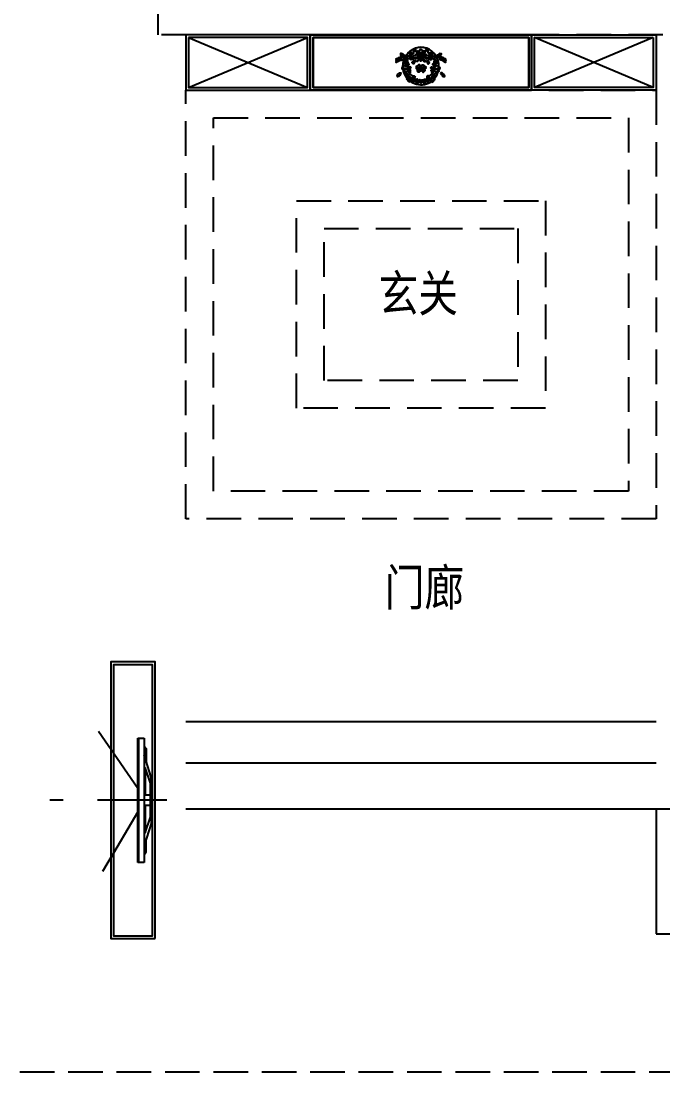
# Model space of a CAD drawing. Extents: x 9028 to 51035, y 9955 to 39655.
# Drawn here: x 19421 to 24062, y 16541 to 24141 of the extents above; entities that cross this region are included whole.
import ezdxf

# ---------------------------------------------------------------- set-up
doc = ezdxf.new("R2010")
doc.units = 0
doc.header["$LTSCALE"] = 1000
doc.header["$MEASUREMENT"] = 0
doc.set_wipeout_variables(frame=1)
for name, pattern in [('DASH', [0.35, 0.25, -0.1]), ('DASHED', [0.75, 0.5, -0.25]), ('HIDDEN', [0.375, 0.25, -0.125])]:
    doc.linetypes.add(name, pattern=pattern)
for name, color, linetype in [('AE-FURN-MOVE', 165, 'Continuous'), ('PUB_TEXT', 7, 'Continuous'), ('WALL', 9, 'Continuous')]:
    doc.layers.add(name, color=color, linetype=linetype)
doc.layers.add('辅助线', color=8, linetype='DASH', plot=False)
doc.styles.add('黑体', font='simhei.ttf', dxfattribs={"width": 0.8})

# ---------------------------------------------------------------- blocks, each defined once
blk = doc.blocks.new('*U78')
at = {"color": 250}
blk.add_wipeout([(-1000, 531.1), (1000, 531.1), (1000, 209.3), (-1000, 209.3)], dxfattribs=at)
blk.add_lwpolyline([(1000, 531.1), (-1000, 531.1), (-1000, 209.3), (1000, 209.3)], close=True)
blk.add_wipeout([(-449.9, 404.8), (450.1, 404.8), (450.1, 450.9), (391.5, 451.1), (374.5, 465.8), (283.4, 465.8), (167.8, 500), (-168, 500), (-279.8, 465.7), (-374.6, 465.7), (-391.6, 450.9), (-449.9, 450.9)], dxfattribs=at)
at = {"color": 8, "linetype": 'DASHED'}
for p, q in [((0, 614.1), (0, -230.8)), ((-84.8, 404.8), (-585.6, 57.8)), ((84.8, 404.8), (683.1, 49))]:
    blk.add_line(p, q, dxfattribs=at)
at = {"ltscale": 120}
for p, q in [((-391.6, 450.9), (-374.6, 465.7)), ((-374.6, 465.7), (-279.8, 465.7)), ((-167.9, 500), (-327.9, 451)), ((-0.1, 500), (-167.9, 500)), ((-0.1, 500), (167.8, 500)), ((167.8, 500), (327.8, 451)), ((374.5, 465.8), (283.4, 465.8)), ((391.5, 451.1), (374.5, 465.8)), ((-449.9, 404.8), (-449.9, 450.9)), ((-449.9, 450.9), (450.1, 450.9)), ((450.1, 404.8), (-449.9, 404.8)), ((450.1, 450.9), (450.1, 404.8))]:
    blk.add_line(p, q, dxfattribs=at)
at = {"color": 8}
for points in [[(-233.2, 511.1), (-980, 511.1), (-980, 229.3), (980, 229.3), (980, 511.1), (-233.2, 511.1)], [(-235.5, 457.3), (-38.9, 457.3), (-38.9, 495.1), (38.8, 495.1), (38.8, 457.4), (235.5, 457.4), (122.3, 495.1), (-122.5, 495.1), (-235.5, 457.3)], [(-449.9, 408.8), (450.1, 408.9)]]:
    blk.add_lwpolyline(points, dxfattribs=at)
blk = doc.blocks.new('云学贝教学QQ52666049海龙工具_盆栽')
at = {"color": 8}
for points, elevation in [([(-146.9, 59.9), (-147.2, 63.5), (-145.5, 69.4), (-142.7, 73.7), (-139.6, 77.4), (-139.3, 76.1), (-142, 70.6), (-142.9, 65.7)], 5600), ([(-128.3, 83.4), (-130.1, 77.5), (-132.3, 71.9), (-134.5, 66.3), (-137.8, 62.1), (-140, 59.5), (-141.5, 56.5)], 5600), ([(-128.3, 83.4), (-132.3, 80.8), (-136.3, 74.8), (-139.2, 65.6), (-141.3, 61.7)], 5600), ([(-141, 70.9), (-138.6, 75.7), (-135.1, 79.1), (-132.8, 80.4)], 5600), ([(-131.5, 73.7), (-127.4, 76), (-124.9, 77.1), (-124.1, 76.2), (-126, 75), (-128.2, 72.9), (-130.4, 71.5), (-123.1, 76.2), (-119.5, 76.9), (-117.9, 76.1), (-123.2, 72.5), (-129.2, 68.3), (-132.4, 66.9)], 5600), ([(-129.5, 79.4), (-127.3, 79.2), (-127.7, 78.3), (-130.2, 77)], 5600), ([(137.5, 86.9), (134.4, 89.1), (130.5, 87.2), (124.3, 79.9), (120.7, 71), (120.7, 65.2), (128.4, 64.1), (132.3, 64.9)], 8000), ([(137.5, 86.9), (142.1, 90), (145.8, 88.8), (145.8, 82.7), (141.2, 73.5), (132.3, 64.9)], 8000), ([(-164.5, 47.5), (-173.6, 49.6), (-177.2, 50.5), (-181.4, 49.2), (-178.8, 51.2), (-172.3, 51.1), (-166.1, 52.5), (-161.5, 51.7), (-159.4, 51.1)], 5600), ([(-151.9, 42.4), (-155.2, 40.7), (-158.7, 36.3), (-162.6, 34.6), (-169.4, 29.9), (-175.4, 27.1), (-179.5, 25.1), (-181.2, 26.4), (-181.2, 26.4), (-174.9, 27.4), (-171, 31.2), (-166.5, 35.7), (-161.6, 39.5), (-158.7, 42.3), (-157.5, 44.8)], 5600), ([(-155.7, 48), (-167.4, 46.8), (-177.3, 42.8), (-180.8, 39.6), (-180.9, 37.9), (-180, 37), (-178.8, 38.5), (-177.5, 39.8), (-173.6, 42.1), (-166.3, 44.1)], 5600), ([(-171, 31.2), (-176.4, 29.1), (-179.3, 28.4), (-180.7, 28.6), (-177.9, 31.9), (-172.5, 35.9), (-166.7, 40.2), (-162, 43.3), (-158.8, 44.5)], 5600), ([(-162, 43.3), (-168.1, 42.2), (-175.1, 37.9), (-179.3, 34.1), (-180, 34), (-179.2, 36.1), (-176.9, 39), (-172.2, 41.9), (-166.3, 44.1), (-159.8, 45.5), (-155.3, 45.9)], 5600), ([(-159.8, 48.7), (-166, 50.3), (-172.1, 51.1)], 5600), ([(-168.3, 52.9), (-165.4, 55.2), (-164.2, 56.4), (-162.7, 59.2), (-160.8, 60.1), (-157.2, 59.5), (-156.5, 59.1)], 5600), ([(-160, 53.2), (-163, 54.5), (-165.5, 54.7)], 5600), ([(-159.8, 53.2), (-160.4, 49.6), (-158.7, 50.8), (-156.6, 49.7), (-155.1, 48.6), (-154, 49.2)], 5600), ([(-155.7, 60.7), (-156.1, 55.3), (-157.9, 53.9), (-159.8, 52.7)], 5600), ([(-153.2, 49.5), (-156, 51.8), (-159.1, 52.6)], 5600), ([(-150.6, 51.1), (-153.6, 49.6), (-154.9, 46.4), (-155.2, 45.2), (-156, 44.6), (-152.7, 43.7), (-151.1, 41.5), (-149.1, 41.4), (-144.7, 42.3), (-142.1, 42.9), (-140.4, 45.3), (-139.8, 46.2), (-139, 49.3), (-138.6, 51.3), (-138.6, 54.3), (-139.4, 55.6)], 5600), ([(-155.9, 61.2), (-154.1, 61.4), (-150, 60.5), (-146.9, 59.9)], 5600), ([(-155.5, 56.4), (-153.7, 53.4), (-151.2, 52)], 5600), ([(-143.9, 45.2), (-145.8, 46), (-147.7, 48.1), (-148.4, 47), (-150.3, 47.6), (-150.9, 47.9), (-152.4, 46.4), (-152.8, 46), (-153.4, 45.3)], 5600), ([(-145.5, 43.2), (-148.8, 44.6), (-150.6, 44.1), (-152.5, 44.5)], 5600), ([(-145.9, 55.5), (-146.9, 58.2), (-150.1, 60)], 5600), ([(-139, 56.6), (-140.5, 57.6), (-142.6, 55.5), (-144.1, 55.9), (-146.1, 53.1), (-148.5, 51.7), (-150, 50.7), (-147, 50.2), (-145.1, 49.9), (-142.6, 50), (-140.9, 49.9), (-140.5, 50.8)], 5600), ([(-143, 46.1), (-142.7, 48), (-144.7, 48.1)], 5600), ([(-136.5, 75.3), (-140.8, 67.8), (-141.4, 64), (-141.9, 59.6), (-142.2, 56.9)], 5600), ([(-132.5, 66.7), (-129, 66.8), (-128.3, 64.7), (-130.7, 62.4), (-134.7, 61.1), (-136.8, 58.9), (-138, 57.6), (-139, 56.3), (-140.1, 55.8)], 5600), ([(-153.2, -70.2), (-159.6, -77.6), (-169.2, -80.6), (-172.3, -77.9), (-169.8, -76.7), (-173, -74.3), (-169.5, -67.9), (-167.8, -61.2), (-160.7, -56), (-154.6, -50.5), (-145.8, -50.9), (-145.3, -53.1), (-145.3, -53.1), (-145.3, -53.1), (-143.9, -56.3)], 8000), ([(-143.9, -56.3), (-143.9, -56.3), (-147.6, -59.2), (-152.1, -64.9), (-153.2, -70.2)], 8000)]:
    blk.add_lwpolyline(points, dxfattribs=dict(at, elevation=elevation))
at = {"color": 8, "elevation": 8000}
for points in [[(124, 68.3, 0.362489), (141.6, 78.1, 0.120411), (143.8, 86.2)], [(166.5, 48.3, -0.504313), (148, 41.2, -0.338411), (137.3, 44.1, -0.559999), (141.8, 55.5)], [(-147.4, -54.5, 0.168593), (-154.6, -65.2, -0.405058), (-169, -73.4)]]:
    blk.add_lwpolyline(points, format="xyb", dxfattribs=at)
at = {"color": 8}
for centre, radius, start, end in [((-87.9, 79.1), 9.23, 310.07175, 28.1433), ((-72.5, 87.4), 8.25, 124.72383, 208.25754), ((-72.7, 87.5), 7.96, 53.83813, 124.04848), ((-61.7, 102.6), 10.8, 233.57739, 292.87062), ((-62.1, 102.9), 11.2, 294.30872, 10.13759), ((-41, 106.7), 10.2, 110.09511, 190.18906), ((-41.4, 106.5), 10.2, 26.70281, 107.97021), ((-21.7, 116.4), 11.8, 206.59966, 281.47463), ((-22.3, 117), 12.5, 283.85001, 336.83482), ((-2.3, 108.4), 9.28, 94.44829, 156.77622), ((-2.6, 106.1), 11.6, 28.04407, 92.02431), ((24.3, 120.3), 18.8, 207.90401, 257.29837), ((23.5, 119.8), 18.1, 259.19953, 308.06662), ((41.9, 96.2), 11.8, 66.11063, 127.77752), ((42.4, 97.9), 10, 349.83483, 64.67883), ((64.8, 93.9), 12.7, 169.97233, 235.40369), ((64.4, 93.6), 12.3, 236.09057, 291.19864), ((72.7, 72.2), 10.7, 51.61327, 111.09656), ((73, 72.6), 10.2, 328.27045, 51.53779), ((143.3, 79.1), 9.71, 126.60137, 200.34921), ((-104.7, 27.1), 12.4, 156.12973, 194.84659), ((-86, 33.5), 32.2, 197.35174, 228.76091), ((-108, 28.7), 8.73, 102.43704, 157.23576), ((-112.6, 50.1), 13.1, 282.36133, 326.30744), ((-91.8, 61.3), 10.1, 134.83496, 207.61824), ((-112.7, 50.4), 13.4, 325.23794, 27.3794), ((-93.4, 62.9), 7.95, 71.28985, 135.00431), ((-87.9, 79), 9.16, 251.18228, 310.03764), ((91.6, 61.1), 11.7, 148.40864, 225.39843), ((90.9, 60.3), 10.6, 225.22447, 292.36833), ((116.4, 9.8), 26.1, 128.25144, 182.64269), ((126.9, 9.3), 36.6, 181.14737, 198.23751), ((97.6, 44), 7, 25.97319, 111.9833), ((92, 40.9), 13.4, 307.79276, 27.44024), ((142.7, 47.5), 8.26, 310.00379, 48.2432), ((155.9, 46.2), 10.8, 11.30966, 135.79563), ((151.6, 57.6), 5.34, 239.54803, 320.86779), ((-162.6, -69.3), 3.48, 190.59482, 270.14), ((-167.3, -77.4), 9.42, 38.36736, 81.92375), ((101.5, -39.5), 25.9, 163.36695, 189.89591), ((111.2, -38.5), 35.7, 188.84612, 211.34625), ((94.9, -37.1), 18.9, 117.33393, 164.53266), ((80.4, -9.1), 12.6, 297.2567, 356.17931), ((74, -8.2), 19.1, 354.61756, 18.38496)]:
    blk.add_arc(centre, radius, start, end, dxfattribs=at)
at = {"extrusion": (0, 0, -1)}
for start_param, end_param in [(4.677441, 8.536116), (2.546293, 4.369155)]:
    blk.add_ellipse((-2.2, -1.9), major_axis=(0, 135.5), ratio=0.95394, start_param=start_param, end_param=end_param, dxfattribs=at)
at = {"color": 8}
for centre, major_axis, start_param, end_param in [((0.6, 86.8), (0, 6.01), 0.338538, 2.803054), ((4.8, 90), (0, 6.9), 4.517874, 7.492233), ((1.9, 90.6), (0, 10.1), 2.803054, 4.517874), ((4.8, 70.5), (0, 6.9), 4.517874, 7.492233), ((14.5, 79.5), (0, 6.01), 0.338538, 2.803054), ((18.8, 82.7), (0, 6.9), 4.517874, 7.492233), ((15.8, 83.3), (0, 10.1), 2.803054, 4.517874), ((19.2, 94.1), (0, 6.01), 0.338538, 2.803054), ((23.5, 97.3), (0, 6.9), 4.517874, 7.492233), ((20.5, 97.9), (0, 10.1), 2.803054, 4.517874), ((33.5, 73), (0, 8.61), 4.373375, 7.944442), ((72.4, 70.5), (0, 6.9), 4.517874, 7.492233), ((-115.8, -5.2), (0, 8.61), 4.373375, 7.944442), ((-106.5, 28.2), (0, 6.01), 0.338538, 2.803054), ((-98.1, 8.2), (0, 12.2), -1.10274, 1.10274), ((-98.2, 14), (0, 10.8), 1.603379, 3.630768), ((-102.3, 31.4), (0, 6.9), 4.517874, 7.492233), ((-105.3, 32.1), (0, 10.1), 2.803054, 4.517874), ((-100, -1.7), (0, 12.9), -0.739046, 0.517872), ((-92.6, 6.1), (0, 1.87), 2.666954, 5.830023), ((-91.2, 10.2), (0, 4.98), 3.354917, 5.486597), ((-25.4, -12.5), (0, 11.7), -0.25255, 3.303238), ((-18.5, 62.4), (0, 12.2), -1.10274, 1.10274), ((-18.6, 68.2), (0, 10.8), 1.603379, 3.630768), ((-20.4, 52.5), (0, 12.9), -0.739046, 0.517872), ((-14.4, -0.4), (0, 8.61), 4.373375, 7.944442), ((-12.9, 60.4), (0, 1.87), 2.666954, 5.830023), ((-11.5, 64.4), (0, 4.98), 3.354917, 5.486597), ((0, -9.1), (0, 9.14), 2.830269, 7.151446), ((0.6, 67.3), (0, 6.01), 0.338538, 2.803054), ((1.9, 71.1), (0, 10.1), 2.803054, 4.517874), ((22.5, 60.9), (0, 11.7), -0.25255, 3.303238), ((27.9, 40.2), (0, 9.83), 0.39086, 4.681834), ((44.5, 45.9), (0, 9.69), 2.235884, 6.208448), ((47.9, 64.3), (0, 9.14), 2.830269, 7.151446), ((68.1, 67.3), (0, 6.01), 0.338538, 2.803054), ((68.1, 50.2), (0, 6.01), 0.338538, 2.803054), ((69.4, 71.1), (0, 10.1), 2.803054, 4.517874), ((72.4, 53.4), (0, 6.9), 4.517874, 7.492233), ((69.4, 54), (0, 10.1), 2.803054, 4.517874), ((-126.8, -17.3), (0, 11.7), -0.25255, 3.303238), ((-121.4, -38), (0, 9.83), 0.39086, 4.681834), ((-104.8, -32.3), (0, 9.69), 2.235884, 6.208448), ((-98.9, -50.3), (0, 9.42), 1.421813, 2.26748), ((-101.4, -14), (0, 9.14), 2.830269, 7.151446), ((-98.2, -50.4), (0, 10.1), 0.608579, 1.421813), ((-102, -53), (0, 5.23), 2.26748, 3.332407), ((-100.1, -63.2), (0, 5.19), -0.878806, 0.190815), ((-92.3, -68.8), (0, 4.76), 0.968358, 2.319903), ((-100, -63.2), (0, 5.13), 4.10995, 5.404379), ((-92.5, -69), (0, 4.39), 2.319903, 3.788354), ((-87.1, -76.5), (0, 5), -0.710342, 0.646761), ((-83.3, -18.1), (0, 6.01), 0.338538, 2.803054), ((-79, -14.9), (0, 6.9), 4.517874, 7.492233), ((-82, -14.3), (0, 10.1), 2.803054, 4.517874), ((-87.2, -76.6), (0, 5.12), 3.692539, 5.572843), ((-20, -33.2), (0, 9.83), 0.39086, 4.681834), ((-3.4, -27.5), (0, 9.69), 2.235884, 6.208448), ((13.2, -19.5), (0, 6.01), 0.338538, 2.803054), ((17.5, -16.3), (0, 6.9), 4.517874, 7.492233), ((14.5, -15.7), (0, 10.1), 2.803054, 4.517874), ((47.2, -81.6), (0, 6.01), 0.338538, 2.803054), ((51.4, -78.3), (0, 6.9), 4.517874, 7.492233), ((69.3, -78.9), (0, 11.7), -0.25255, 3.303238), ((80.3, -66.7), (0, 8.61), 4.373375, 7.944442), ((94.7, -75.5), (0, 9.14), 2.830269, 7.151446), ((-82.6, -84.5), (0, 4.17), 0.550946, 2.767302), ((-82.5, -84.4), (0, 4.28), 2.767302, 4.072465), ((-76, -89.5), (0, 4.27), -0.374929, 0.930873), ((-71.5, -96.6), (0, 4.29), 0.581428, 2.733857), ((-76, -89.5), (0, 4.22), 3.72302, 5.908256), ((-71.5, -96.6), (0, 4.22), 2.733857, 4.135543), ((-64.3, -101.6), (0, 4.85), -0.297722, 0.99395), ((-64.3, -101.5), (0, 4.79), 4.235778, 5.985464), ((-56.1, -105.9), (0, 4.78), 1.094185, 2.845949), ((-55.9, -105), (0, 5.72), 2.845949, 3.916468), ((-48.1, -113.4), (0, 5.92), -0.274971, 0.774875), ((-48.2, -113.8), (0, 6.41), -1.291247, -0.274971), ((-38, -110.7), (0, 4.79), 1.850345, 3.045523), ((-38, -110.7), (0, 4.86), 3.045523, 3.93337), ((-32, -105.9), (0, 6.01), 0.338538, 2.803054), ((-29.7, -119.2), (0, 7.27), 0.073768, 0.791777), ((-27.8, -102.7), (0, 6.9), 4.517874, 7.492233), ((-30.7, -102.1), (0, 10.1), 2.803054, 4.517874), ((-29.8, -118.4), (0, 6.52), -1.447581, 0.073768), ((-19.7, -117.1), (0, 4.17), 1.694012, 3.773448), ((-13.4, -110.8), (0, 6.01), 0.338538, 2.803054), ((-19.3, -117.6), (0, 3.53), 3.773448, 4.777499), ((-12.1, -117.2), (0, 4.04), 0.703246, 1.635906), ((-9.1, -107.6), (0, 6.9), 4.517874, 7.492233), ((-12.1, -107), (0, 10.1), 2.803054, 4.517874), ((-11.9, -117.4), (0, 4.35), -1.300217, 0.703246), ((-0.7, -114.1), (0, 7.79), 1.841375, 3.203332), ((-0.8, -113), (0, 8.97), 3.203332, 4.261519), ((14.4, -120.7), (0, 8.78), 0.049175, 1.119926), ((14.4, -119.6), (0, 7.69), -1.27873, 0.049175), ((26.6, -115.8), (0, 5.73), 1.862863, 3.453088), ((26.8, -116.2), (0, 5.24), 3.453088, 5.026981), ((37.4, -112.6), (0, 6.44), 0.498912, 1.885388), ((37.4, -112.7), (0, 6.52), -1.206965, 0.498912), ((44.8, -98.6), (0, 6.01), 0.338538, 2.803054), ((49.1, -95.4), (0, 6.9), 4.517874, 7.492233), ((46.1, -94.8), (0, 10.1), 2.803054, 4.517874), ((49.3, -107.9), (0, 6.83), 1.934627, 3.589356), ((48.4, -77.7), (0, 10.1), 2.803054, 4.517874), ((49.3, -107.8), (0, 6.92), 3.589356, 4.744189), ((62.3, -107.4), (0, 6.79), 0.43483, 1.602597), ((62.3, -107.3), (0, 6.65), -0.529384, 0.43483), ((74.7, -99.5), (0, 9.83), 0.39086, 4.681834), ((77.1, -108.7), (0, 8.96), 1.479763, 3.165389), ((62.3, -107.3), (0, 6.65), 4.621356, 4.747288), ((76.9, -99.8), (0, 17.8), 3.165389, 3.836017), ((91.3, -93.8), (0, 9.69), 2.235884, 6.208448), ((76.7, -99.5), (0, 18.2), 3.836017, 4.500061)]:
    blk.add_ellipse(centre, major_axis=major_axis, ratio=0.95394, start_param=start_param, end_param=end_param, dxfattribs=at)
at = {"color": 8, "extrusion": (0, 0, -1)}
for major_axis, start_param, end_param in [((0, 103.6), 4.683843, 4.764957), ((0, 103.6), 1.330582, 2.144896), ((0, 135.5), 4.49304, 4.511865)]:
    blk.add_ellipse((-2.2, -1.9), major_axis=major_axis, ratio=0.95394, start_param=start_param, end_param=end_param, dxfattribs=at)
for centre, major_axis in [((-9, 46.4), (0, 3.78)), ((-3.6, 52.1), (0, 3.78)), ((-3.6, 38.8), (0, 3.78)), ((3.6, 46.4), (0, 3.78)), ((35.3, 55.6), (0, 5.21)), ((46.9, 24.4), (0, 3.78)), ((52.3, 30.1), (0, 3.78)), ((52.3, 16.9), (0, 3.78)), ((59.5, 24.4), (0, 3.78)), ((-114.1, -22.7), (0, 5.21)), ((-90.5, -34.1), (0, 3.78)), ((-85.1, -28.4), (0, 3.78)), ((-85.1, -41.7), (0, 3.78)), ((-77.9, -34.1), (0, 3.78)), ((-12.6, -17.8), (0, 5.21)), ((9.5, -35.5), (0, 3.78)), ((14.9, -29.8), (0, 3.78)), ((14.9, -43.1), (0, 3.78)), ((22.2, -35.5), (0, 3.78)), ((82, -84.2), (0, 5.21))]:
    blk.add_ellipse(centre, major_axis=major_axis, ratio=0.95394, dxfattribs=at)
blk = doc.blocks.new('*U66')
at = {"linetype": 'ByBlock'}
blk.add_lwpolyline([(-118.7, 0), (-118.7, 400), (1481.3, 400), (1481.3, 0)], close=True, dxfattribs=at)
at = {"color": 252, "linetype": 'ByBlock'}
blk.add_lwpolyline([(-98.7, 20), (-98.7, 380), (1461.3, 380), (1461.3, 20)], close=True, dxfattribs=at)
blk.add_blockref('云学贝教学QQ52666049海龙工具_盆栽', (682.4, 176.1))
blk = doc.blocks.new('*U67')
at = {"color": 252, "linetype": 'ByBlock'}
for p, q in [((20, 20), (880, 380)), ((20, 380), (880, 20))]:
    blk.add_line(p, q, dxfattribs=at)
at = {"linetype": 'ByBlock'}
blk.add_lwpolyline([(0, 0), (0, 400), (900, 400), (900, 0)], close=True, dxfattribs=at)
at = {"color": 252, "linetype": 'ByBlock'}
blk.add_lwpolyline([(20, 20), (20, 380), (880, 380), (880, 20)], close=True, dxfattribs=at)

msp = doc.modelspace()

# ---------------------------------------------------------------- linework, layer by layer
at = {"color": 8, "linetype": 'HIDDEN'}
for points in [[(20411.9, 29441.3), (27811.9, 29441.3), (27811.9, 24041.3), (20411.9, 24041.3)], [(20611.9, 23641.3), (24011.9, 23641.3), (24011.9, 20541.3), (20611.9, 20541.3)], [(20811.9, 23441.3), (23811.9, 23441.3), (23811.9, 20741.3), (20811.9, 20741.3)], [(21411.9, 22841.3), (23211.9, 22841.3), (23211.9, 21341.3), (21411.9, 21341.3)], [(21611.9, 22641.3), (23011.9, 22641.3), (23011.9, 21541.3), (21611.9, 21541.3)]]:
    msp.add_lwpolyline(points, close=True, dxfattribs=at)
for points in [[(24011.9, 19073.3), (20611.9, 19073.3)], [(24011.9, 18773.3), (20611.9, 18773.3)]]:
    msp.add_lwpolyline(points)
at = {"layer": 'WALL'}
msp.add_lwpolyline([(24011.9, 18441.3), (20611.9, 18441.3)], dxfattribs=at)
msp.add_lwpolyline([(24011.9, 17541.3), (32811.9, 17541.3), (32811.9, 18441.3), (24011.9, 18441.3)], close=True, dxfattribs=at)
at = {"layer": '辅助线'}
msp.add_lwpolyline([(15211.9, 16541.3), (32711.9, 16541.3), (32711.9, 34741.3), (15211.9, 34741.3)], close=True, dxfattribs=at)

# ---------------------------------------------------------------- block references
at = {"layer": 'AE-FURN-MOVE', "xscale": -1, "rotation": 180}
msp.add_blockref('*U67', (20611.9, 24041.3), dxfattribs=at)
at = {"layer": 'AE-FURN-MOVE', "xscale": -1}
msp.add_blockref('*U66', (22993.2, 23641.3), dxfattribs=at)
at = {"layer": 'AE-FURN-MOVE'}
msp.add_blockref('*U66', (21630.6, 23641.3), dxfattribs=at)
at = {"layer": 'AE-FURN-MOVE', "rotation": 180}
msp.add_blockref('*U67', (24011.9, 24041.3), dxfattribs=at)

# ---------------------------------------------------------------- texts
at = {"layer": 'PUB_TEXT', "style": '黑体', "width": 0.8}
for s, p in [('玄关', (22005.9, 22039.9)), ('门廊', (22050.6, 19914.3))]:
    msp.add_text(s, height=262.87, dxfattribs=at).set_placement(p)

# ---------------------------------------------------------------- next in the draw order: block references
at = {"layer": 'AE-FURN-MOVE', "rotation": 270}
msp.add_blockref('*U78', (19860.8, 18506.5), dxfattribs=at)

doc.saveas('drawing.dxf')
